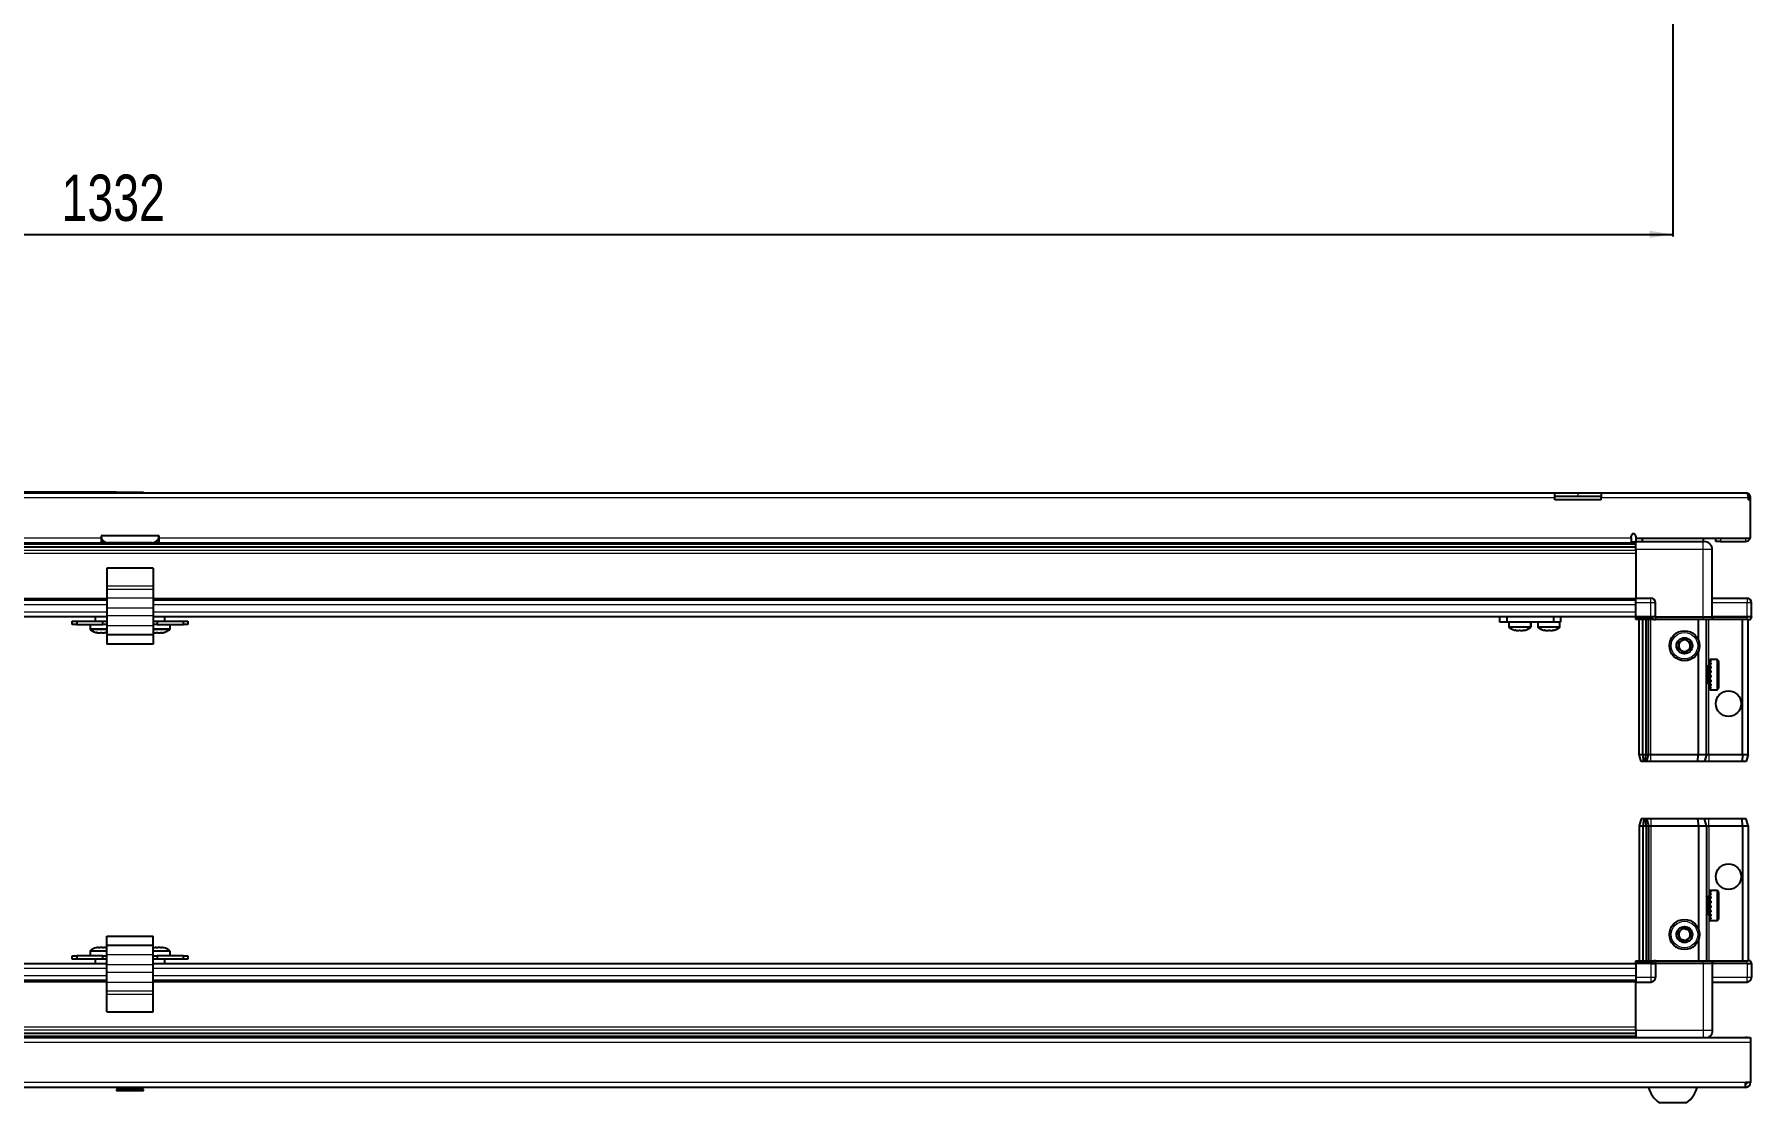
# Model space of a CAD drawing. Header units: millimetres. Extents: x 1256 to 4883, y 675 to 1928.
# Drawn here: x 2071 to 2812, y 675 to 1136 of the extents above; entities that cross this region are included whole.
import ezdxf

# ---------------------------------------------------------------- set-up
doc = ezdxf.new("R2010")
doc.units = ezdxf.units.MM
doc.layers.add('FORMAT', color=7, linetype='Continuous')
doc.styles.add('SLDTEXTSTYLE0', font='TXT', dxfattribs={"width": 0.75})
doc.dimstyles.new('SLDDIMSTYLE0', dxfattribs={"dimtxt": 20, "dimasz": 10, "dimexe": 0, "dimexo": 0.0625, "dimgap": 5, "dimtad": 2, "dimdec": 1, "dimrnd": 1e-09, "dimzin": 12, "dimdsep": 46, "dimtxsty": 'SLDTEXTSTYLE0', "dimsah": 1, "dimcen": 0.09, "dimadec": 0, "dimazin": 3, "dimtfac": 1, "dimtofl": 0, "dimtmove": 0, "dimatfit": 3, "dimfxl": 0, "dimfrac": 2, "dimtolj": 1, "dimtzin": 12, "dimarcsym": 0})

# ---------------------------------------------------------------- blocks, each defined once
blk = doc.blocks.new('_D_2')
at = {"layer": 'FORMAT'}
for p, q in [((1446.49, 1188.09), (1446.49, 1048.6)), ((2778.49, 1188.09), (2778.49, 1048.6)), ((1446.49, 1049.6), (2778.49, 1049.6))]:
    blk.add_line(p, q, dxfattribs=at)
for points in [[(1446.49, 1049.6), (1456.49, 1048.07), (1456.49, 1051.14)], [(2778.49, 1049.6), (2768.49, 1051.14), (2768.49, 1048.07)]]:
    blk.add_solid(points, dxfattribs=at)
at = {"layer": 'FORMAT', "insert": (2082.93, 1075.39), "char_height": 20, "attachment_point": 1, "style": 'SLDTEXTSTYLE0'}
blk.add_mtext('1332', dxfattribs=at)
blk = doc.blocks.new('_D_9')
at = {"layer": 'FORMAT'}
for p, q in [((2106.69, 938.24), (1353.49, 938.24)), ((1354.49, 938.24), (1354.49, 681.24)), ((1415.08, 681.24), (1353.49, 681.24))]:
    blk.add_line(p, q, dxfattribs=at)
for points in [[(1354.49, 938.24), (1352.95, 928.24), (1356.03, 928.24)], [(1354.49, 681.24), (1356.03, 691.24), (1352.95, 691.24)]]:
    blk.add_solid(points, dxfattribs=at)
at = {"layer": 'FORMAT', "insert": (1328.71, 787.57), "char_height": 20, "attachment_point": 1, "rotation": 90, "style": 'SLDTEXTSTYLE0'}
blk.add_mtext('257', dxfattribs=at)

msp = doc.modelspace()

# ---------------------------------------------------------------- linework, layer by layer
at = {"color": 7, "linetype": 'Continuous', "lineweight": 25}
for p, q in [((1497.49, 937.94), (2727.49, 937.94)), ((2106.7, 938.24), (2106.7, 937.94)), ((2106.7, 938.24), (2118.27, 938.24)), ((2118.27, 937.94), (2118.27, 938.24)), ((2727.49, 935.84), (2727.49, 937.94)), ((2727.49, 937.94), (2737.49, 937.94)), ((2737.49, 936.44), (2727.49, 936.44)), ((2727.49, 934.94), (2727.49, 935.84)), ((2747.49, 934.94), (2727.49, 934.94)), ((2737.49, 937.94), (2747.49, 937.94)), ((2747.49, 936.44), (2737.49, 936.44)), ((2747.49, 937.94), (2747.49, 935.84)), ((2747.49, 937.94), (2810.39, 937.94)), ((2747.49, 934.94), (2747.49, 935.84)), ((2810.99, 935.84), (2810.99, 934.94)), ((2810.99, 935.84), (2811.99, 935.84)), ((2811.99, 934.94), (2810.99, 934.94)), ((2811.99, 934.94), (2811.99, 935.84)), ((2811.99, 918.44), (2811.99, 934.94)), ((2124.99, 919.44), (2099.99, 919.44)), ((2099.99, 919.44), (2099.99, 918.54)), ((2124.99, 918.54), (2124.99, 919.44)), ((2760.49, 918.54), (2760.49, 919.29)), ((2762.49, 919.29), (2762.49, 918.44)), ((2762.49, 914.49), (1462.49, 914.49)), ((2762.49, 914.46), (1462.49, 914.46)), ((1464.49, 916.44), (2099.99, 916.44)), ((1488.61, 916.29), (2736.37, 916.29)), ((2099.99, 918.54), (2099.99, 916.44)), ((2121.99, 916.44), (2102.99, 916.44)), ((2124.99, 916.44), (2124.99, 918.54)), ((2124.99, 916.44), (2760.49, 916.44)), ((2730.99, 916.44), (2730.99, 916.29)), ((2731.1, 916.44), (2731.1, 916.29)), ((2731.28, 916.44), (2731.28, 916.29)), ((2731.79, 916.44), (2731.79, 916.29)), ((2732.18, 916.44), (2732.18, 916.29)), ((2733.04, 916.44), (2733.04, 916.29)), ((2733.6, 916.44), (2733.6, 916.29)), ((2734.72, 916.44), (2734.72, 916.29)), ((2735.4, 916.44), (2735.4, 916.29)), ((2736.37, 916.29), (2736.67, 916.29)), ((2736.67, 916.44), (2736.67, 916.29)), ((2736.67, 916.29), (2737.41, 916.29)), ((2736.67, 916.29), (2736.67, 916.29)), ((2736.93, 916.44), (2736.93, 916.29)), ((2737.41, 916.44), (2737.41, 916.29)), ((2737.41, 916.29), (2738.7, 916.29)), ((2738.61, 916.29), (2762.49, 916.29)), ((2738.7, 916.44), (2738.7, 916.29)), ((2738.79, 916.44), (2738.79, 916.29)), ((2739.42, 916.44), (2739.42, 916.29)), ((2740.62, 916.44), (2740.62, 916.29)), ((2741.24, 916.44), (2741.24, 916.29)), ((2742.22, 916.44), (2742.22, 916.29)), ((2742.7, 916.44), (2742.7, 916.29)), ((2743.37, 916.44), (2743.37, 916.29)), ((2743.64, 916.44), (2743.64, 916.29)), ((2743.94, 916.44), (2743.94, 916.29)), ((2743.99, 916.29), (2743.99, 916.44)), ((2743.99, 916.44), (2743.99, 916.29)), ((2760.49, 918.54), (2760.49, 916.44)), ((2762.49, 918.44), (2811.99, 918.44)), ((2762.49, 918.44), (2762.49, 916.94)), ((2762.49, 916.94), (2791.49, 916.94)), ((2762.49, 913.44), (2762.49, 892.44)), ((2765.24, 918.44), (2765.24, 916.94)), ((2791.74, 916.94), (2791.74, 918.44)), ((2795.49, 884.44), (2795.49, 913.44)), ((2796.99, 916.94), (2796.99, 918.44)), ((2798.99, 916.94), (2796.99, 916.94)), ((2798.99, 916.94), (2809.89, 916.94)), ((2122.49, 905.39), (2102.49, 905.39)), ((2102.49, 905.39), (2102.49, 897.66)), ((2122.49, 905.39), (2122.49, 897.66)), ((2102.49, 897.66), (2102.49, 896.22)), ((2122.49, 897.66), (2122.49, 896.22)), ((1462.49, 891.79), (2102.49, 891.79)), ((2102.49, 896.22), (2102.49, 892.45)), ((2102.49, 892.45), (2102.49, 888.12)), ((2122.49, 896.22), (2122.49, 892.45)), ((2122.49, 892.45), (2122.49, 888.12)), ((2122.49, 891.79), (2762.49, 891.79)), ((2762.49, 892.44), (2768.99, 892.44)), ((2762.49, 890.44), (2762.49, 892.44)), ((2762.49, 884.44), (2762.49, 890.44)), ((2770.99, 884.44), (2770.99, 890.44)), ((2795.49, 892.44), (2810.49, 892.44)), ((2812.49, 884.44), (2812.49, 890.44)), ((1462.49, 884.59), (2102.49, 884.59)), ((2087.49, 881.09), (2087.49, 882.59)), ((2087.49, 882.59), (2089.49, 882.59)), ((2089.49, 882.59), (2089.49, 881.09)), ((2089.49, 882.59), (2100.74, 882.59)), ((2097.49, 884.59), (2097.49, 882.59)), ((2100.74, 881.09), (2100.74, 882.59)), ((2100.74, 882.59), (2102.49, 882.59)), ((2102.49, 888.12), (2102.49, 884.89)), ((2102.49, 884.89), (2102.49, 880.57)), ((2122.49, 888.12), (2122.49, 884.89)), ((2122.49, 884.89), (2122.49, 880.57)), ((2122.49, 884.59), (2762.49, 884.59)), ((2122.49, 882.59), (2124.24, 882.59)), ((2124.24, 882.59), (2124.24, 881.09)), ((2124.24, 882.59), (2135.49, 882.59)), ((2127.49, 882.59), (2127.49, 884.59)), ((2135.49, 881.09), (2135.49, 882.59)), ((2135.49, 882.59), (2137.49, 882.59)), ((2137.49, 882.59), (2137.49, 881.09)), ((2703.84, 882.09), (2703.84, 884.59)), ((2706.84, 884.59), (2706.84, 882.09)), ((2727.04, 882.09), (2727.04, 884.59)), ((2730.04, 884.59), (2730.04, 882.09)), ((2762.49, 884.44), (2768.99, 884.44)), ((2762.49, 884.44), (2762.49, 884.1)), ((2762.49, 884.44), (2762.49, 884.44)), ((2768.99, 884.44), (2762.49, 884.44)), ((2762.49, 883.24), (2762.49, 884.1)), ((2762.49, 884.1), (2762.49, 884.1)), ((2762.49, 884.1), (2768.99, 884.1)), ((2770.31, 883.24), (2762.49, 883.24)), ((2763.99, 824.94), (2763.99, 883.24)), ((2765.49, 824.94), (2765.49, 883.24)), ((2766.99, 824.94), (2766.99, 883.24)), ((2767.99, 824.94), (2767.99, 883.24)), ((2770.99, 884.44), (2768.99, 884.44)), ((2770.31, 883.24), (2770.99, 883.24)), ((2770.99, 884.44), (2770.99, 883.24)), ((2770.99, 884.44), (2771.19, 884.44)), ((2771.19, 883.24), (2770.99, 883.24)), ((2771.19, 884.44), (2791.49, 884.44)), ((2791.49, 883.24), (2771.19, 883.24)), ((2789.49, 874.44), (2789.49, 883.24)), ((2791.49, 884.44), (2795.49, 884.44)), ((2795.49, 883.24), (2791.49, 883.24)), ((2792.99, 824.94), (2792.99, 883.24)), ((2795.49, 884.44), (2795.49, 883.24)), ((2795.49, 884.44), (2795.69, 884.44)), ((2795.69, 883.24), (2795.49, 883.24)), ((2795.69, 884.44), (2810.49, 884.44)), ((2810.49, 884.44), (2795.69, 884.44)), ((2810.49, 883.24), (2795.69, 883.24)), ((2808.49, 824.94), (2808.49, 883.24)), ((2812.49, 884.44), (2810.49, 884.44)), ((2810.49, 883.24), (2811.99, 883.24)), ((2810.99, 824.94), (2810.99, 883.24)), ((2811.99, 883.24), (2812.49, 884.1)), ((2812.49, 884.44), (2812.49, 884.1)), ((2089.49, 881.09), (2087.49, 881.09)), ((2089.49, 881.09), (2100.74, 881.09)), ((2095.24, 881.09), (2095.24, 879.18)), ((2102.49, 881.09), (2100.74, 881.09)), ((2102.49, 880.57), (2102.49, 876.59)), ((2122.49, 876.59), (2102.49, 876.59)), ((2102.49, 876.59), (2102.49, 872.59)), ((2124.24, 881.09), (2122.49, 881.09)), ((2122.49, 880.57), (2122.49, 876.59)), ((2122.49, 877.79), (2122.74, 877.71)), ((2122.49, 876.59), (2122.49, 872.59)), ((2124.24, 881.09), (2135.49, 881.09)), ((2129.74, 879.18), (2129.74, 881.09)), ((2137.49, 881.09), (2135.49, 881.09)), ((2706.84, 882.09), (2703.84, 882.09)), ((2727.04, 882.09), (2706.84, 882.09)), ((2707.69, 882.09), (2707.69, 880.18)), ((2717.19, 880.18), (2717.19, 882.09)), ((2717.24, 880.18), (2717.24, 882.09)), ((2720.19, 882.09), (2720.19, 880.18)), ((2730.04, 882.09), (2727.04, 882.09)), ((2729.69, 880.18), (2729.69, 882.09)), ((2122.49, 872.59), (2102.49, 872.59)), ((2789.49, 824.94), (2789.49, 869.44)), ((2793.02, 863.44), (2792.99, 863.44)), ((2793.5, 862.75), (2793.02, 863.44)), ((2793.02, 863.44), (2793.02, 862.39)), ((2793.02, 862.39), (2793.02, 855.44)), ((2793.99, 863.44), (2793.5, 862.75)), ((2793.5, 862.75), (2793.5, 861.88)), ((2793.5, 861.88), (2793.5, 856.13)), ((2793.99, 863.44), (2793.99, 862.39)), ((2793.99, 862.39), (2793.99, 855.44)), ((2794.49, 863.84), (2794.39, 863.84)), ((2794.39, 863.84), (2794.39, 855.04)), ((2797.39, 865.94), (2794.49, 865.94)), ((2794.49, 865.94), (2794.49, 865.93)), ((2794.99, 865.93), (2794.49, 865.93)), ((2794.49, 865.93), (2794.49, 865.85)), ((2794.49, 865.85), (2794.49, 865.5)), ((2794.99, 865.85), (2794.49, 865.85)), ((2794.99, 865.5), (2794.49, 865.5)), ((2794.49, 865.5), (2794.49, 865.2)), ((2794.49, 865.2), (2794.49, 864.48)), ((2794.99, 865.2), (2794.49, 865.2)), ((2794.99, 864.48), (2794.49, 864.48)), ((2794.49, 864.48), (2794.49, 863.99)), ((2794.49, 863.99), (2794.49, 862.97)), ((2794.99, 863.99), (2794.49, 863.99)), ((2794.99, 862.97), (2794.49, 862.97)), ((2794.49, 862.97), (2794.49, 862.33)), ((2794.49, 862.33), (2794.49, 861.11)), ((2794.99, 862.33), (2794.49, 862.33)), ((2794.99, 861.11), (2794.49, 861.11)), ((2794.49, 861.11), (2794.49, 860.57)), ((2794.99, 860.57), (2794.49, 860.57)), ((2794.49, 860.39), (2794.49, 859.09)), ((2794.99, 860.39), (2794.49, 860.39)), ((2794.99, 865.85), (2794.99, 865.93)), ((2794.99, 865.2), (2794.99, 865.5)), ((2794.99, 863.99), (2794.99, 864.48)), ((2794.99, 862.33), (2794.99, 862.97)), ((2794.99, 860.39), (2794.99, 861.11)), ((2798.19, 865.14), (2798.19, 863.65)), ((2798.19, 863.65), (2798.19, 853.74)), ((2792.99, 855.44), (2793.02, 855.44)), ((2793.02, 855.44), (2793.5, 856.13)), ((2793.5, 856.13), (2793.99, 855.44)), ((2794.39, 855.04), (2794.49, 855.04)), ((2794.99, 859.09), (2794.49, 859.09)), ((2794.99, 858.7), (2794.49, 858.7)), ((2794.49, 858.7), (2794.49, 858.35)), ((2794.99, 858.35), (2794.49, 858.35)), ((2794.49, 858.35), (2794.49, 857.1)), ((2794.99, 857.1), (2794.49, 857.1)), ((2794.49, 857.1), (2794.49, 856.43)), ((2794.49, 856.43), (2794.49, 855.34)), ((2794.99, 856.43), (2794.49, 856.43)), ((2794.99, 855.34), (2794.49, 855.34)), ((2794.49, 855.34), (2794.49, 854.79)), ((2794.49, 854.79), (2794.49, 853.98)), ((2794.99, 854.79), (2794.49, 854.79)), ((2794.99, 853.98), (2794.49, 853.98)), ((2794.49, 853.98), (2794.49, 853.62)), ((2794.49, 853.62), (2794.49, 853.16)), ((2794.99, 853.62), (2794.49, 853.62)), ((2794.99, 853.16), (2794.49, 853.16)), ((2794.49, 853.16), (2794.49, 853.01)), ((2794.49, 853.01), (2794.49, 852.94)), ((2794.99, 853.01), (2794.49, 853.01)), ((2794.49, 852.94), (2797.39, 852.94)), ((2794.99, 858.35), (2794.99, 859.09)), ((2794.99, 856.43), (2794.99, 857.1)), ((2794.99, 854.79), (2794.99, 855.34)), ((2794.99, 853.62), (2794.99, 853.98)), ((2794.99, 853.01), (2794.99, 853.16)), ((2763.99, 824.94), (2765.49, 824.94)), ((2764.79, 821.94), (2763.99, 824.94)), ((2765.49, 824.94), (2766.99, 824.94)), ((2765.94, 821.94), (2765.49, 824.94)), ((2766.44, 821.94), (2766.99, 824.94)), ((2766.99, 824.94), (2767.99, 824.94)), ((2767.18, 821.94), (2767.99, 824.94)), ((2767.99, 824.94), (2768.99, 824.94)), ((2768.99, 824.94), (2789.49, 824.94)), ((2789.16, 821.94), (2789.49, 824.94)), ((2789.49, 824.94), (2792.99, 824.94)), ((2792.99, 824.94), (2792.18, 821.94)), ((2792.99, 824.94), (2793.99, 824.94)), ((2793.99, 824.94), (2808.49, 824.94)), ((2808.49, 824.94), (2808.33, 821.94)), ((2808.49, 824.94), (2810.99, 824.94)), ((2810.99, 824.94), (2810.18, 821.94)), ((2765.94, 821.94), (2764.79, 821.94)), ((2766.44, 821.94), (2765.94, 821.94)), ((2767.18, 821.94), (2766.44, 821.94)), ((2768.99, 821.94), (2767.18, 821.94)), ((2789.16, 821.94), (2768.99, 821.94)), ((2792.18, 821.94), (2789.16, 821.94)), ((2793.99, 821.94), (2792.18, 821.94)), ((2808.33, 821.94), (2793.99, 821.94)), ((2810.18, 821.94), (2808.33, 821.94)), ((2764.79, 797.24), (2763.99, 794.24)), ((2763.99, 794.24), (2765.49, 794.24)), ((2763.99, 794.24), (2763.99, 735.94)), ((2765.94, 797.24), (2764.79, 797.24)), ((2765.94, 797.24), (2765.49, 794.24)), ((2765.49, 794.24), (2766.99, 794.24)), ((2765.49, 794.24), (2765.49, 735.94)), ((2766.44, 797.24), (2765.94, 797.24)), ((2766.44, 797.24), (2766.99, 794.24)), ((2767.18, 797.24), (2766.44, 797.24)), ((2766.99, 794.24), (2766.99, 735.94)), ((2766.99, 794.24), (2767.99, 794.24)), ((2767.18, 797.24), (2767.99, 794.24)), ((2768.99, 797.24), (2767.18, 797.24)), ((2767.99, 794.24), (2767.99, 735.94)), ((2767.99, 794.24), (2768.99, 794.24)), ((2789.16, 797.24), (2768.99, 797.24)), ((2768.99, 794.24), (2789.49, 794.24)), ((2789.16, 797.24), (2789.49, 794.24)), ((2792.18, 797.24), (2789.16, 797.24)), ((2789.49, 794.24), (2789.49, 749.74)), ((2789.49, 794.24), (2792.99, 794.24)), ((2792.99, 794.24), (2792.18, 797.24)), ((2793.99, 797.24), (2792.18, 797.24)), ((2792.99, 794.24), (2792.99, 735.94)), ((2792.99, 794.24), (2793.99, 794.24)), ((2808.33, 797.24), (2793.99, 797.24)), ((2793.99, 794.24), (2808.49, 794.24)), ((2808.49, 794.24), (2808.33, 797.24)), ((2810.18, 797.24), (2808.33, 797.24)), ((2808.49, 794.24), (2808.49, 735.94)), ((2808.49, 794.24), (2810.99, 794.24)), ((2810.99, 794.24), (2810.18, 797.24)), ((2810.99, 794.24), (2810.99, 735.94)), ((2793.02, 763.74), (2792.99, 763.74)), ((2793.5, 763.05), (2793.02, 763.74)), ((2793.02, 763.74), (2793.02, 755.74)), ((2793.99, 763.74), (2793.5, 763.05)), ((2793.99, 763.74), (2793.99, 755.74)), ((2794.49, 764.14), (2794.39, 764.14)), ((2794.39, 764.14), (2794.39, 755.34)), ((2797.39, 766.24), (2794.49, 766.24)), ((2794.99, 766.24), (2794.49, 766.24)), ((2794.49, 766.24), (2794.49, 766.19)), ((2794.49, 766.19), (2794.49, 765.9)), ((2794.99, 766.19), (2794.49, 766.19)), ((2794.99, 765.9), (2794.49, 765.9)), ((2794.49, 765.9), (2794.49, 765.63)), ((2794.99, 765.63), (2794.49, 765.63)), ((2794.49, 765.63), (2794.49, 764.97)), ((2794.99, 764.97), (2794.49, 764.97)), ((2794.49, 764.97), (2794.49, 764.49)), ((2794.49, 764.49), (2794.49, 763.52)), ((2794.99, 764.49), (2794.49, 764.49)), ((2794.99, 766.19), (2794.99, 766.24)), ((2794.99, 765.63), (2794.99, 765.9)), ((2794.99, 764.49), (2794.99, 764.97)), ((2798.19, 765.44), (2798.19, 754.04)), ((2793.02, 755.74), (2793.5, 756.43)), ((2793.5, 763.05), (2793.5, 756.43)), ((2793.5, 756.43), (2793.99, 755.74)), ((2794.99, 763.52), (2794.49, 763.52)), ((2794.49, 763.52), (2794.49, 762.89)), ((2794.49, 762.89), (2794.49, 761.7)), ((2794.99, 762.89), (2794.49, 762.89)), ((2794.99, 761.7), (2794.49, 761.7)), ((2794.49, 761.7), (2794.49, 761.06)), ((2794.99, 761.06), (2794.49, 761.06)), ((2794.49, 760.98), (2794.49, 759.69)), ((2794.99, 760.98), (2794.49, 760.98)), ((2794.99, 759.69), (2794.49, 759.69)), ((2794.99, 759.2), (2794.49, 759.2)), ((2794.49, 759.2), (2794.49, 758.95)), ((2794.49, 758.95), (2794.49, 757.68)), ((2794.99, 758.95), (2794.49, 758.95)), ((2794.99, 757.68), (2794.49, 757.68)), ((2794.49, 757.68), (2794.49, 756.99)), ((2794.49, 756.99), (2794.49, 755.88)), ((2794.99, 756.99), (2794.49, 756.99)), ((2794.99, 762.89), (2794.99, 763.52)), ((2794.99, 760.98), (2794.99, 761.7)), ((2794.99, 758.95), (2794.99, 759.69)), ((2794.99, 756.99), (2794.99, 757.68)), ((2792.99, 755.74), (2793.02, 755.74)), ((2794.39, 755.34), (2794.49, 755.34)), ((2794.99, 755.88), (2794.49, 755.88)), ((2794.49, 755.88), (2794.49, 755.31)), ((2794.49, 755.31), (2794.49, 754.45)), ((2794.99, 755.31), (2794.49, 755.31)), ((2794.99, 754.45), (2794.49, 754.45)), ((2794.49, 754.45), (2794.49, 754.05)), ((2794.49, 754.05), (2794.49, 753.54)), ((2794.99, 754.05), (2794.49, 754.05)), ((2794.99, 753.54), (2794.49, 753.54)), ((2794.49, 753.54), (2794.49, 753.36)), ((2794.49, 753.36), (2794.49, 753.24)), ((2794.99, 753.36), (2794.49, 753.36)), ((2794.49, 753.24), (2797.39, 753.24)), ((2794.99, 755.31), (2794.99, 755.88)), ((2794.99, 754.05), (2794.99, 754.45)), ((2794.99, 753.36), (2794.99, 753.54)), ((2101.16, 741.57), (2101.16, 741.57)), ((2102.49, 746.59), (2122.49, 746.59)), ((2102.49, 742.59), (2102.49, 746.59)), ((2102.49, 742.59), (2122.49, 742.59)), ((2102.49, 738.6), (2102.49, 742.59)), ((2122.49, 742.59), (2122.49, 746.59)), ((2122.49, 738.6), (2122.49, 742.59)), ((2126.16, 741.57), (2126.16, 741.57)), ((2789.49, 744.74), (2789.49, 735.94)), ((2102.49, 734.59), (1462.49, 734.59)), ((2087.49, 736.59), (2087.49, 738.09)), ((2087.49, 738.09), (2089.49, 738.09)), ((2089.49, 736.59), (2087.49, 736.59)), ((2089.49, 738.09), (2089.49, 736.59)), ((2100.74, 738.09), (2089.49, 738.09)), ((2100.74, 736.59), (2089.49, 736.59)), ((2095.24, 739.99), (2095.24, 738.09)), ((2097.49, 736.59), (2097.49, 734.59)), ((2100.74, 736.59), (2100.74, 738.09)), ((2100.74, 738.09), (2102.49, 738.09)), ((2102.49, 736.59), (2100.74, 736.59)), ((2102.49, 734.28), (2102.49, 738.6)), ((2102.49, 731.05), (2102.49, 734.28)), ((2122.49, 734.28), (2122.49, 738.6)), ((2122.49, 738.09), (2124.24, 738.09)), ((2124.24, 736.59), (2122.49, 736.59)), ((2762.49, 734.59), (2122.49, 734.59)), ((2122.49, 731.05), (2122.49, 734.28)), ((2124.24, 738.09), (2124.24, 736.59)), ((2135.49, 738.09), (2124.24, 738.09)), ((2135.49, 736.59), (2124.24, 736.59)), ((2127.49, 734.59), (2127.49, 736.59)), ((2129.74, 738.09), (2129.74, 739.99)), ((2135.49, 736.59), (2135.49, 738.09)), ((2135.49, 738.09), (2137.49, 738.09)), ((2137.49, 736.59), (2135.49, 736.59)), ((2137.49, 738.09), (2137.49, 736.59)), ((2762.49, 735.94), (2770.31, 735.94)), ((2762.49, 735.07), (2762.49, 735.94)), ((2768.99, 735.07), (2762.49, 735.07)), ((2762.49, 734.74), (2762.49, 735.07)), ((2768.99, 734.74), (2762.49, 734.74)), ((2762.49, 734.74), (2762.49, 728.74)), ((2768.99, 734.74), (2770.99, 734.74)), ((2770.99, 734.74), (2768.99, 734.74)), ((2770.99, 735.94), (2770.31, 735.94)), ((2770.99, 734.74), (2770.99, 735.94)), ((2770.99, 735.94), (2771.19, 735.94)), ((2771.19, 734.74), (2770.99, 734.74)), ((2770.99, 734.74), (2770.99, 728.74)), ((2771.19, 735.94), (2791.49, 735.94)), ((2791.49, 734.74), (2771.19, 734.74)), ((2791.49, 735.94), (2795.49, 735.94)), ((2795.49, 734.74), (2791.49, 734.74)), ((2795.49, 734.74), (2795.49, 735.94)), ((2795.49, 735.94), (2795.69, 735.94)), ((2795.69, 734.74), (2795.49, 734.74)), ((2795.49, 734.74), (2795.49, 705.74)), ((2795.69, 735.94), (2810.49, 735.94)), ((2810.49, 734.74), (2795.69, 734.74)), ((2811.99, 735.94), (2810.49, 735.94)), ((2810.49, 734.74), (2812.49, 734.74)), ((2812.49, 735.07), (2811.99, 735.94)), ((2812.49, 735.07), (2811.99, 735.94)), ((2812.49, 734.74), (2812.49, 735.07)), ((2812.49, 734.74), (2812.49, 735.07)), ((2812.49, 734.74), (2812.49, 734.74)), ((2812.49, 734.74), (2812.49, 728.74)), ((2102.49, 727.39), (1462.49, 727.39)), ((2102.49, 726.73), (2102.49, 731.05)), ((2102.49, 722.95), (2102.49, 726.73)), ((2122.49, 726.73), (2122.49, 731.05)), ((2762.49, 727.39), (2122.49, 727.39)), ((2122.49, 722.95), (2122.49, 726.73)), ((2762.49, 728.74), (2762.49, 726.74)), ((2762.49, 726.74), (2768.99, 726.74)), ((2762.49, 705.74), (2762.49, 726.74)), ((2795.49, 726.74), (2810.49, 726.74)), ((2102.49, 721.51), (2102.49, 722.95)), ((2102.49, 713.79), (2102.49, 721.51)), ((2122.49, 721.51), (2122.49, 722.95)), ((2122.49, 713.79), (2122.49, 721.51)), ((2102.49, 713.79), (2122.49, 713.79)), ((1462.49, 704.71), (2762.49, 704.71)), ((1462.49, 704.68), (2762.49, 704.68)), ((1412.99, 702.74), (2811.99, 702.74)), ((2736.37, 702.89), (1488.61, 702.89)), ((2730.99, 702.74), (2730.99, 702.89)), ((2731.16, 702.74), (2731.16, 702.89)), ((2731.37, 702.74), (2731.37, 702.89)), ((2731.93, 702.74), (2731.93, 702.89)), ((2732.35, 702.74), (2732.35, 702.89)), ((2733.25, 702.74), (2733.25, 702.89)), ((2733.83, 702.74), (2733.83, 702.89)), ((2734.98, 702.74), (2734.98, 702.89)), ((2735.67, 702.74), (2735.67, 702.89)), ((2736.95, 702.89), (2736.37, 702.89)), ((2736.95, 702.74), (2736.95, 702.89)), ((2736.96, 702.89), (2736.95, 702.89)), ((2737.69, 702.89), (2736.96, 702.89)), ((2737.13, 702.74), (2737.13, 702.89)), ((2737.63, 702.74), (2737.63, 702.89)), ((2737.69, 702.74), (2737.69, 702.89)), ((2738.61, 702.89), (2737.69, 702.89)), ((2737.69, 702.89), (2737.69, 702.89)), ((2762.49, 702.89), (2738.61, 702.89)), ((2738.98, 702.74), (2738.98, 702.89)), ((2739.69, 702.74), (2739.69, 702.89)), ((2740.86, 702.74), (2740.86, 702.89)), ((2741.47, 702.74), (2741.47, 702.89)), ((2742.41, 702.74), (2742.41, 702.89)), ((2742.86, 702.74), (2742.86, 702.89)), ((2743.48, 702.74), (2743.48, 702.89)), ((2743.73, 702.74), (2743.73, 702.89)), ((2743.97, 702.74), (2743.97, 702.89)), ((2743.99, 702.74), (2743.99, 702.89)), ((2796.99, 702.84), (2809.89, 702.84)), ((2796.99, 702.84), (2796.99, 702.74)), ((2811.99, 702.74), (2811.99, 700.64)), ((2811.99, 700.64), (2811.99, 683.34)), ((2811.99, 683.34), (2809.89, 683.34)), ((2809.89, 681.24), (2809.89, 683.34)), ((2809.89, 681.24), (1415.09, 681.24)), ((2107.69, 681.24), (2106.7, 680.25)), ((2106.7, 680.25), (2106.7, 679.74)), ((2118.27, 680.25), (2106.7, 680.25)), ((2118.27, 679.74), (2106.7, 679.74)), ((2118.27, 680.25), (2117.29, 681.24)), ((2118.27, 679.74), (2118.27, 680.25)), ((2772.49, 674.64), (2784.49, 674.64))]:
    msp.add_line(p, q, dxfattribs=at)
at = {"color": 8, "linetype": 'Continuous', "lineweight": 18}
for p, q in [((2727.49, 935.84), (1497.49, 935.84)), ((2737.49, 937.94), (2737.49, 936.44)), ((2810.99, 935.84), (2747.49, 935.84)), ((2762.49, 915.7), (1462.49, 915.7)), ((1462.49, 913.25), (2762.49, 913.25)), ((2762.49, 911.84), (1462.49, 911.84)), ((1464.49, 918.54), (2099.99, 918.54)), ((2099.99, 916.94), (2101.33, 916.94)), ((2123.65, 916.94), (2124.99, 916.94)), ((2124.99, 918.54), (2760.49, 918.54)), ((2760.49, 916.94), (2762.49, 916.94)), ((2791.49, 913.44), (2762.49, 913.44)), ((2791.49, 884.44), (2791.49, 913.44)), ((2798.99, 918.44), (2798.99, 916.94)), ((2809.89, 918.44), (2809.89, 916.94)), ((2122.49, 897.66), (2102.49, 897.66)), ((1462.49, 892.44), (2102.49, 892.44)), ((1462.49, 889.79), (2102.49, 889.79)), ((2122.49, 896.22), (2102.49, 896.22)), ((2122.49, 892.45), (2102.49, 892.45)), ((2122.49, 892.44), (2762.49, 892.44)), ((2122.49, 889.79), (2762.49, 889.79)), ((2768.99, 890.44), (2762.49, 890.44)), ((2768.99, 890.44), (2768.99, 892.44)), ((2768.99, 884.44), (2768.99, 890.44)), ((2770.99, 890.44), (2768.99, 890.44)), ((2810.49, 890.44), (2795.49, 890.44)), ((2810.49, 892.44), (2810.49, 890.44)), ((2810.49, 884.44), (2810.49, 890.44)), ((2812.49, 890.44), (2810.49, 890.44)), ((1462.49, 886.59), (2102.49, 886.59)), ((2122.49, 888.12), (2102.49, 888.12)), ((2122.49, 884.89), (2102.49, 884.89)), ((2122.49, 886.59), (2762.49, 886.59)), ((2762.49, 884.44), (2762.49, 884.1)), ((2768.99, 884.44), (2768.99, 884.1)), ((2768.99, 824.94), (2768.99, 883.24)), ((2771.19, 884.44), (2771.19, 883.24)), ((2791.49, 884.44), (2791.49, 883.24)), ((2793.99, 863.44), (2793.99, 883.24)), ((2795.69, 884.44), (2795.69, 883.24)), ((2810.49, 884.44), (2810.49, 883.24)), ((2102.49, 879.18), (2095.24, 879.18)), ((2102.49, 878.81), (2095.43, 878.81)), ((2122.49, 880.57), (2102.49, 880.57)), ((2129.74, 879.18), (2122.49, 879.18)), ((2129.54, 878.81), (2122.49, 878.81)), ((2709.9, 880.18), (2707.69, 880.18)), ((2710, 879.81), (2707.88, 879.81)), ((2717.19, 880.18), (2709.9, 880.18)), ((2716.99, 879.81), (2710, 879.81)), ((2717.04, 879.81), (2716.99, 879.81)), ((2717.24, 880.18), (2717.19, 880.18)), ((2727.69, 880.18), (2720.19, 880.18)), ((2727.58, 879.81), (2720.38, 879.81)), ((2729.49, 879.81), (2727.58, 879.81)), ((2729.69, 880.18), (2727.69, 880.18)), ((2797.39, 865.94), (2797.39, 864.24)), ((2797.39, 864.24), (2797.39, 852.94)), ((2793.99, 824.94), (2793.99, 855.44)), ((2768.99, 821.94), (2768.99, 824.94)), ((2793.99, 824.94), (2793.99, 821.94)), ((2768.99, 797.24), (2768.99, 794.24)), ((2768.99, 794.24), (2768.99, 735.94)), ((2793.99, 794.24), (2793.99, 797.24)), ((2793.99, 794.24), (2793.99, 763.74)), ((2797.39, 766.24), (2797.39, 753.24)), ((2793.99, 755.74), (2793.99, 735.94)), ((2095.24, 739.99), (2099.99, 739.99)), ((2095.43, 740.36), (2099.99, 740.36)), ((2099.99, 740.36), (2102.49, 740.36)), ((2099.99, 739.99), (2102.49, 739.99)), ((2102.49, 738.6), (2122.49, 738.6)), ((2102.49, 734.28), (2122.49, 734.28)), ((2122.49, 740.36), (2124.99, 740.36)), ((2122.49, 739.99), (2124.99, 739.99)), ((2124.99, 740.36), (2129.54, 740.36)), ((2124.99, 739.99), (2129.74, 739.99)), ((2768.99, 734.74), (2768.99, 735.07)), ((2768.99, 734.74), (2768.99, 728.74)), ((2771.19, 735.94), (2771.19, 734.74)), ((2791.49, 734.74), (2791.49, 735.94)), ((2791.49, 734.74), (2791.49, 705.74)), ((2795.69, 735.94), (2795.69, 734.74)), ((2810.49, 734.74), (2810.49, 735.94)), ((2810.49, 734.74), (2810.49, 728.74)), ((2102.49, 732.59), (1462.49, 732.59)), ((2102.49, 729.39), (1462.49, 729.39)), ((2102.49, 726.74), (1462.49, 726.74)), ((2102.49, 731.05), (2122.49, 731.05)), ((2102.49, 726.73), (2122.49, 726.73)), ((2762.49, 732.59), (2122.49, 732.59)), ((2762.49, 729.39), (2122.49, 729.39)), ((2762.49, 726.74), (2122.49, 726.74)), ((2768.99, 728.74), (2762.49, 728.74)), ((2768.99, 728.74), (2768.99, 726.74)), ((2770.99, 728.74), (2768.99, 728.74)), ((2810.49, 728.74), (2795.49, 728.74)), ((2812.49, 728.74), (2810.49, 728.74)), ((2810.49, 726.74), (2810.49, 728.74)), ((2102.49, 722.95), (2122.49, 722.95)), ((2102.49, 721.51), (2122.49, 721.51)), ((1462.49, 707.33), (2762.49, 707.33)), ((2762.49, 705.92), (1462.49, 705.92)), ((2791.49, 705.74), (2762.49, 705.74)), ((2811.99, 700.64), (1412.99, 700.64)), ((1462.49, 703.47), (2762.49, 703.47)), ((2809.89, 702.74), (2809.89, 702.84)), ((2809.89, 683.34), (1415.09, 683.34))]:
    msp.add_line(p, q, dxfattribs=at)
at = {"color": 7, "linetype": 'Continuous', "lineweight": 25, "flags": 128}
for points in [[(2102.49, 741.39), (2102.48, 741.39), (2102.17, 741.48)], [(2122.84, 741.49), (2122.52, 741.4), (2122.49, 741.39)], [(2810.53, 702.74), (2810.3, 702.8), (2809.89, 702.84)]]:
    msp.add_lwpolyline(points, dxfattribs=at)
at = {"color": 7, "linetype": 'Continuous', "lineweight": 25}
for centre, radius in [((2783.49, 871.94), 6.5), ((2783.49, 871.94), 3.46), ((2802.49, 846.94), 5.5), ((2802.49, 772.24), 5.5), ((2783.49, 747.24), 6.5), ((2783.49, 747.24), 3.46)]:
    msp.add_circle(centre, radius, dxfattribs=at)
at = {"color": 8, "linetype": 'Continuous', "lineweight": 18}
for centre in [(2783.49, 871.94), (2783.49, 747.24)]:
    msp.add_circle(centre, 5.7, dxfattribs=at)
at = {"color": 7, "linetype": 'Continuous', "lineweight": 25}
for centre, radius, start, end in [((2102.99, 919.44), 3, 180, 270), ((2121.99, 919.44), 3, 270, 360), ((2761.49, 919.29), 1, 0, 180), ((2809.89, 919.04), 2.1, 270, 343.39845), ((2768.99, 890.44), 2, 0, 90), ((2810.49, 890.44), 2, 0, 90), ((2095.69, 879.18), 0.45, 180, 235.28209), ((2099.99, 885.39), 8, 235.28209, 259.10263), ((2099.99, 885.39), 8, 280.79755, 288.20996), ((2124.99, 885.39), 8, 286.33055, 304.71791), ((2129.29, 879.18), 0.45, 304.71791, 0), ((2708.14, 880.18), 0.45, 180, 235.28209), ((2712.44, 886.39), 8, 235.28209, 259.05401), ((2712.44, 886.39), 8, 280.84597, 304.71791), ((2712.49, 886.39), 8, 280.92113, 304.71791), ((2716.74, 880.18), 0.45, 304.71791, 0), ((2716.79, 880.18), 0.45, 304.71791, 0), ((2720.64, 880.18), 0.45, 180, 235.28209), ((2724.94, 886.39), 8, 235.28209, 258.92302), ((2724.94, 886.39), 8, 280.93918, 304.71791), ((2729.24, 880.18), 0.45, 304.71791, 0), ((2783.49, 871.94), 2.5, 118.29497, 178.29497), ((2783.49, 871.94), 2.5, 178.29497, 238.29497), ((2783.49, 871.94), 2.5, 238.29497, 298.29497), ((2783.49, 871.94), 2.5, 58.29497, 118.29497), ((2783.49, 871.94), 2.5, 298.29497, 358.29497), ((2783.49, 871.94), 2.5, 358.29497, 58.29497), ((2793.99, 863.84), 0.4, 270, 360), ((2797.39, 865.14), 0.8, 360, 90), ((2793.99, 855.04), 0.4, 0, 90), ((2797.39, 853.74), 0.8, 270, 0), ((2793.99, 764.14), 0.4, 270, 360), ((2797.39, 765.44), 0.8, 360, 90), ((2783.49, 747.24), 2.5, 134.67671, 194.67671), ((2783.49, 747.24), 2.5, 74.67671, 134.67671), ((2783.49, 747.24), 2.5, 14.67671, 74.67671), ((2793.99, 755.34), 0.4, 0, 90), ((2797.39, 754.04), 0.8, 270, 0), ((2099.99, 733.79), 8, 105.59831, 124.71791), ((2124.99, 733.79), 8, 55.28209, 74.20809), ((2783.49, 747.24), 2.5, 194.67671, 254.67671), ((2783.49, 747.24), 2.5, 254.67671, 314.67671), ((2783.49, 747.24), 2.5, 314.67671, 14.67671), ((2095.69, 739.99), 0.45, 124.71791, 180), ((2129.29, 739.99), 0.45, 0, 55.28209), ((2768.99, 728.74), 2, 270, 0), ((2810.49, 728.74), 2, 270, 0), ((2809.89, 683.34), 2.1, 270, 0), ((2809.89, 683.34), 0.6, 270, 0), ((2779.51, 684.26), 11.91, 194.70035, 233.8734), ((2777.46, 684.26), 11.91, 306.1266, 345.29965)]:
    msp.add_arc(centre, radius, start, end, dxfattribs=at)
for centre, start_param, end_param in [((2768.99, 880.64), 5.560451, 6.283185), ((2768.99, 738.53), 3.141593, 3.864327)]:
    msp.add_ellipse(centre, major_axis=(0, 3.46), ratio=0.57735, start_param=start_param, end_param=end_param, dxfattribs=at)
for points, knots in [([(2811.99, 935.84), (2811.96, 936.09), (2811.91, 936.58), (2811.52, 937.22), (2810.96, 937.7), (2810.5, 937.84), (2810.26, 937.9)], [0, 0, 0, 0, 0.260161, 0.506776, 0.753388, 1, 1, 1, 1]), ([(2810.39, 937.94), (2810.43, 937.91), (2810.52, 937.86), (2810.66, 937.46), (2810.79, 936.91), (2810.9, 936.33), (2810.97, 935.96), (2810.99, 935.84)], [0, 0, 0, 0, 0.230255, 0.448522, 0.666786, 0.88505, 1, 1, 1, 1]), ([(2762.49, 913.44), (2762.49, 913.83), (2762.49, 914.62), (2762.49, 915.67), (2762.49, 916.46), (2762.49, 916.88), (2762.49, 916.92), (2762.49, 916.94)], [0, 0, 0, 0, 0.214694, 0.429388, 0.644082, 0.858775, 1, 1, 1, 1]), ([(2791.49, 916.94), (2791.55, 916.94), (2791.69, 916.94), (2791.85, 916.94), (2791.97, 916.94), (2791.98, 916.94), (2791.99, 916.94)], [0, 0, 0, 0, 0.249394, 0.500333, 0.750167, 1, 1, 1, 1]), ([(2795.49, 913.44), (2795.44, 913.88), (2795.37, 914.55), (2794.93, 915.37), (2794.48, 915.93), (2793.92, 916.38), (2793.11, 916.82), (2792.43, 916.89), (2791.99, 916.94)], [0, 0, 0, 0, 0.239457, 0.368361, 0.5, 0.631639, 0.760543, 1, 1, 1, 1]), ([(2098.48, 877.53), (2098.48, 877.53), (2098.49, 877.53), (2098.36, 877.56), (2098.17, 877.63), (2098.04, 877.69), (2098.03, 877.71), (2098.03, 877.71), (2098.04, 877.71), (2098.06, 877.71), (2098.11, 877.7), (2098.31, 877.65), (2098.65, 877.58), (2099.07, 877.53), (2099.4, 877.53), (2099.62, 877.57), (2099.78, 877.64), (2099.89, 877.69), (2099.96, 877.71), (2099.98, 877.71), (2100, 877.71), (2100.03, 877.71), (2100.1, 877.69), (2100.26, 877.61), (2100.44, 877.53), (2100.84, 877.53), (2101.16, 877.56), (2101.48, 877.61), (2101.72, 877.66), (2101.86, 877.7), (2101.91, 877.71), (2101.93, 877.71), (2101.94, 877.71), (2101.95, 877.71), (2101.93, 877.69), (2101.78, 877.62), (2101.59, 877.56), (2101.47, 877.52), (2101.49, 877.53), (2101.49, 877.53)], [0, 0, 0, 0, 0.010799, 0.054362, 0.137099, 0.15773, 0.161505, 0.165316, 0.167859, 0.170396, 0.174819, 0.188446, 0.251902, 0.315848, 0.35385, 0.406145, 0.463793, 0.492715, 0.496339, 0.499215, 0.502116, 0.505467, 0.511813, 0.538479, 0.644372, 0.679317, 0.724599, 0.772938, 0.807614, 0.825041, 0.828665, 0.83233, 0.834886, 0.838106, 0.84395, 0.866804, 0.957112, 0.998502, 1, 1, 1, 1]), ([(2122.74, 877.71), (2122.74, 877.71), (2122.74, 877.71), (2122.75, 877.71), (2122.81, 877.69), (2123.11, 877.61), (2123.5, 877.53), (2123.76, 877.53), (2123.82, 877.56), (2123.82, 877.61), (2123.81, 877.66), (2123.81, 877.7), (2123.84, 877.71), (2123.85, 877.71), (2123.88, 877.71), (2123.9, 877.71), (2123.98, 877.69), (2124.23, 877.62), (2124.55, 877.55), (2124.98, 877.52), (2125.38, 877.55), (2125.71, 877.61), (2125.96, 877.68), (2126.07, 877.7), (2126.09, 877.71), (2126.11, 877.71), (2126.13, 877.71), (2126.15, 877.7), (2126.18, 877.67), (2126.15, 877.6), (2126.16, 877.54), (2126.28, 877.52), (2126.52, 877.54), (2126.78, 877.59), (2127, 877.64), (2127.1, 877.67), (2127.17, 877.69), (2127.21, 877.7), (2127.23, 877.71), (2127.24, 877.71), (2127.24, 877.71), (2127.24, 877.71)], [0, 0, 0, 0, 0.0019495, 0.0053008, 0.0116486, 0.0383202, 0.144236, 0.1791887, 0.2244806, 0.2728301, 0.3075137, 0.3249448, 0.3285691, 0.3322352, 0.3347919, 0.3380121, 0.3438576, 0.3667163, 0.4570446, 0.4984431, 0.5401837, 0.6174078, 0.6556324, 0.6604488, 0.663994, 0.6665702, 0.6691509, 0.6729829, 0.6832973, 0.7290539, 0.7975158, 0.8350667, 0.8727579, 0.9356307, 0.9590057, 0.9736265, 0.9831404, 0.9925345, 0.9961847, 0.9990266, 1, 1, 1, 1]), ([(2710.92, 878.53), (2710.91, 878.53), (2710.88, 878.54), (2710.67, 878.6), (2710.51, 878.67), (2710.45, 878.7), (2710.44, 878.71), (2710.44, 878.71), (2710.45, 878.71), (2710.47, 878.71), (2710.52, 878.7), (2710.74, 878.65), (2711.07, 878.58), (2711.45, 878.53), (2711.73, 878.52), (2711.99, 878.56), (2712.13, 878.63), (2712.26, 878.69), (2712.31, 878.71), (2712.33, 878.71), (2712.35, 878.71), (2712.38, 878.71), (2712.42, 878.7), (2712.54, 878.65), (2712.7, 878.58), (2712.95, 878.53), (2713.31, 878.53), (2713.68, 878.57), (2714.01, 878.64), (2714.24, 878.69), (2714.32, 878.71), (2714.34, 878.71), (2714.35, 878.71), (2714.35, 878.71), (2714.33, 878.69), (2714.17, 878.61), (2713.93, 878.53), (2713.94, 878.53), (2713.95, 878.53)], [0, 0, 0, 0, 0.024519, 0.105974, 0.133842, 0.147819, 0.153553, 0.156403, 0.15928, 0.16178, 0.166477, 0.181648, 0.254111, 0.300998, 0.335579, 0.379192, 0.462021, 0.482676, 0.486455, 0.490271, 0.492817, 0.495357, 0.499784, 0.513427, 0.576955, 0.640973, 0.679017, 0.731371, 0.789083, 0.818039, 0.821666, 0.824546, 0.82745, 0.830805, 0.837158, 0.863854, 0.969866, 1, 1, 1, 1]), ([(2723.41, 878.54), (2723.42, 878.53), (2723.47, 878.52), (2723.42, 878.55), (2723.3, 878.59), (2723.19, 878.64), (2723.14, 878.67), (2723.11, 878.69), (2723.09, 878.7), (2723.09, 878.71), (2723.1, 878.71), (2723.1, 878.71), (2723.11, 878.71)], [0, 0, 0, 0, 0.117513, 0.319182, 0.655587, 0.780657, 0.858887, 0.909792, 0.960055, 0.979586, 0.994792, 1, 1, 1, 1]), ([(2723.11, 878.71), (2723.11, 878.71), (2723.12, 878.71), (2723.16, 878.7), (2723.32, 878.67), (2723.61, 878.6), (2723.96, 878.55), (2724.29, 878.52), (2724.62, 878.54), (2724.83, 878.6), (2724.99, 878.67), (2725.07, 878.7), (2725.11, 878.71), (2725.14, 878.71), (2725.16, 878.71), (2725.18, 878.71), (2725.22, 878.7), (2725.33, 878.65), (2725.44, 878.58), (2725.64, 878.53), (2725.89, 878.52), (2726.28, 878.56), (2726.63, 878.63), (2726.9, 878.69), (2726.96, 878.71), (2726.98, 878.71), (2726.99, 878.71), (2726.99, 878.71), (2726.98, 878.7), (2726.88, 878.65), (2726.66, 878.58), (2726.45, 878.53), (2726.44, 878.53), (2726.44, 878.53)], [0, 0, 0, 0, 0.003351, 0.008063, 0.021119, 0.079476, 0.149012, 0.192992, 0.237333, 0.333888, 0.366922, 0.38349, 0.390287, 0.393665, 0.397075, 0.40004, 0.405607, 0.423591, 0.509487, 0.565066, 0.606058, 0.657756, 0.755941, 0.780424, 0.784904, 0.789427, 0.792445, 0.795456, 0.800704, 0.816876, 0.89218, 0.968066, 1, 1, 1, 1]), ([(2781.03, 873.45), (2781.49, 873.7), (2782.34, 874.16), (2783.18, 874.61), (2783.57, 874.82)], [0, 0, 0, 0, 0.534686, 1, 1, 1, 1]), ([(2783.57, 874.82), (2783.68, 874.76), (2784.19, 874.44), (2785.04, 873.92), (2785.74, 873.49), (2786.03, 873.3)], [0, 0, 0, 0, 0.133125, 0.637099, 1, 1, 1, 1]), ([(2780.95, 870.57), (2780.96, 871.08), (2780.99, 872.05), (2781.02, 873.01), (2781.03, 873.45)], [0, 0, 0, 0, 0.534686, 1, 1, 1, 1]), ([(2783.4, 869.05), (2783.11, 869.23), (2782.41, 869.66), (2781.56, 870.19), (2781.05, 870.5), (2780.95, 870.57)], [0, 0, 0, 0, 0.362901, 0.866875, 1, 1, 1, 1]), ([(2785.94, 870.42), (2785.49, 870.17), (2784.64, 869.72), (2783.8, 869.26), (2783.4, 869.05)], [0, 0, 0, 0, 0.5346859, 1, 1, 1, 1]), ([(2786.03, 873.3), (2786.01, 872.79), (2785.99, 871.82), (2785.96, 870.87), (2785.94, 870.42)], [0, 0, 0, 0, 0.534686, 1, 1, 1, 1]), ([(2780.7, 748), (2781.07, 748.36), (2781.76, 749.04), (2782.44, 749.71), (2782.76, 750.03)], [0, 0, 0, 0, 0.534686, 1, 1, 1, 1]), ([(2782.76, 750.03), (2783.25, 749.89), (2784.18, 749.64), (2785.11, 749.38), (2785.54, 749.27)], [0, 0, 0, 0, 0.534686, 1, 1, 1, 1]), ([(2785.54, 749.27), (2785.57, 749.14), (2785.72, 748.57), (2785.98, 747.6), (2786.19, 746.81), (2786.27, 746.47)], [0, 0, 0, 0, 0.133125, 0.637099, 1, 1, 1, 1]), ([(2102.24, 741.46), (2102.24, 741.46), (2102.24, 741.46), (2102.21, 741.47), (2102.09, 741.51), (2101.83, 741.57), (2101.52, 741.63), (2101.29, 741.65), (2101.15, 741.63), (2101.16, 741.57), (2101.17, 741.5), (2101.16, 741.48), (2101.14, 741.47), (2101.12, 741.46), (2101.11, 741.46), (2101.08, 741.47), (2101.03, 741.47), (2100.82, 741.53), (2100.56, 741.6), (2100.2, 741.64), (2099.88, 741.65), (2099.5, 741.61), (2099.2, 741.54), (2098.97, 741.48), (2098.9, 741.47), (2098.88, 741.46), (2098.86, 741.46), (2098.84, 741.47), (2098.82, 741.47), (2098.8, 741.52), (2098.83, 741.59), (2098.79, 741.65), (2098.59, 741.64), (2098.29, 741.6), (2098, 741.54), (2097.8, 741.48), (2097.75, 741.47), (2097.75, 741.47)], [0, 0, 0, 0, 0.002839, 0.006832, 0.017896, 0.067347, 0.12627, 0.163538, 0.201111, 0.28293, 0.310923, 0.324962, 0.330722, 0.333584, 0.336474, 0.338986, 0.343704, 0.358943, 0.431729, 0.478826, 0.513562, 0.557369, 0.640569, 0.661316, 0.665112, 0.668945, 0.671502, 0.674054, 0.678501, 0.692205, 0.756016, 0.82032, 0.858535, 0.911123, 0.969093, 0.998178, 1, 1, 1, 1]), ([(2127.24, 741.46), (2127.24, 741.46), (2127.24, 741.46), (2127.21, 741.47), (2127.09, 741.51), (2126.83, 741.57), (2126.52, 741.63), (2126.29, 741.65), (2126.15, 741.63), (2126.16, 741.57), (2126.17, 741.5), (2126.16, 741.48), (2126.14, 741.47), (2126.12, 741.46), (2126.11, 741.46), (2126.08, 741.47), (2126.03, 741.47), (2125.82, 741.53), (2125.56, 741.6), (2125.2, 741.64), (2124.88, 741.65), (2124.5, 741.61), (2124.2, 741.54), (2123.97, 741.48), (2123.9, 741.47), (2123.88, 741.46), (2123.86, 741.46), (2123.84, 741.47), (2123.82, 741.47), (2123.8, 741.52), (2123.83, 741.59), (2123.79, 741.65), (2123.59, 741.64), (2123.29, 741.6), (2123, 741.54), (2122.8, 741.48), (2122.75, 741.47), (2122.75, 741.47)], [0, 0, 0, 0, 0.002839, 0.006832, 0.017896, 0.067347, 0.12627, 0.163538, 0.201111, 0.28293, 0.310923, 0.324962, 0.330722, 0.333584, 0.336474, 0.338986, 0.343704, 0.358943, 0.431729, 0.478826, 0.513562, 0.557369, 0.640569, 0.661316, 0.665112, 0.668945, 0.671502, 0.674054, 0.678501, 0.692205, 0.756016, 0.82032, 0.858535, 0.911123, 0.969093, 0.998178, 1, 1, 1, 1]), ([(2781.44, 745.21), (2781.35, 745.54), (2781.14, 746.34), (2780.89, 747.3), (2780.74, 747.88), (2780.7, 748)], [0, 0, 0, 0, 0.3629006, 0.8668753, 1, 1, 1, 1]), ([(2784.22, 744.44), (2783.72, 744.58), (2782.79, 744.83), (2781.87, 745.09), (2781.44, 745.21)], [0, 0, 0, 0, 0.5346859, 1, 1, 1, 1]), ([(2786.27, 746.47), (2785.91, 746.11), (2785.22, 745.43), (2784.54, 744.76), (2784.22, 744.44)], [0, 0, 0, 0, 0.534686, 1, 1, 1, 1]), ([(2762.49, 705.74), (2762.49, 705.34), (2762.49, 704.55), (2762.49, 703.53), (2762.49, 702.9), (2762.49, 702.75), (2762.49, 702.74)], [0, 0, 0, 0, 0.32552, 0.65104, 0.97656, 1, 1, 1, 1]), ([(2795.49, 705.74), (2795.44, 705.3), (2795.37, 704.62), (2794.93, 703.8), (2794.48, 703.25), (2794.07, 702.89), (2793.81, 702.76), (2793.77, 702.74)], [0, 0, 0, 0, 0.363018, 0.558438, 0.758004, 0.95757, 1, 1, 1, 1])]:
    msp.add_open_spline(points, degree=3, knots=knots, dxfattribs=at)
at = {"color": 8, "linetype": 'Continuous', "lineweight": 18}
for points, knots in [([(2791.49, 913.44), (2791.49, 913.88), (2791.49, 914.55), (2791.49, 915.37), (2791.49, 915.93), (2791.49, 916.38), (2791.49, 916.82), (2791.49, 916.89), (2791.49, 916.94)], [0, 0, 0, 0, 0.239457, 0.368361, 0.5, 0.631639, 0.760543, 1, 1, 1, 1]), ([(2791.49, 705.74), (2791.49, 705.3), (2791.49, 704.62), (2791.49, 703.8), (2791.49, 703.25), (2791.49, 702.89), (2791.49, 702.76), (2791.49, 702.74)], [0, 0, 0, 0, 0.3630185, 0.5584377, 0.7580039, 0.9575702, 1, 1, 1, 1])]:
    msp.add_open_spline(points, degree=3, knots=knots, dxfattribs=at)
for points in [[(2795.49, 913.44), (2795.43, 913.44), (2795.31, 913.44), (2794.38, 913.44), (2793.06, 913.44), (2792.01, 913.44), (2791.49, 913.44)], [(2795.49, 705.74), (2795.43, 705.74), (2795.31, 705.74), (2794.38, 705.74), (2793.06, 705.74), (2792.01, 705.74), (2791.49, 705.74)]]:
    msp.add_open_spline(points, degree=3, dxfattribs=at)

# ---------------------------------------------------------------- dimensions: what is measured, and where the dimension line sits
at = {"layer": 'FORMAT'}
dim = msp.add_linear_dim(base=(2778.49, 1049.6), p1=(1446.49, 1188.1), p2=(2778.49, 1188.1), dimstyle='SLDDIMSTYLE0', dxfattribs=at)
dim.commit()
dim.dimension.update_dxf_attribs({"geometry": '_D_2', "text_midpoint": (2112.49, 1049.6), "dimtype": 160})
dim = msp.add_linear_dim(base=(1354.49, 681.24), p1=(2106.7, 938.24), p2=(1415.09, 681.24), angle=90, dimstyle='SLDDIMSTYLE0', dxfattribs=at)
dim.commit()
dim.dimension.update_dxf_attribs({"geometry": '_D_9', "text_midpoint": (1354.49, 809.74), "dimtype": 160})

doc.saveas('drawing.dxf')
